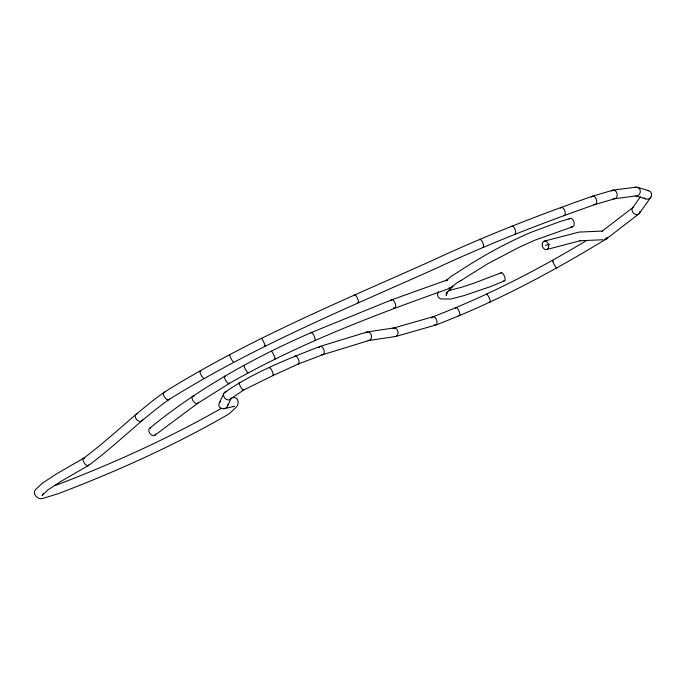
<?xml version="1.0" encoding="UTF-8"?>
<svg xmlns="http://www.w3.org/2000/svg" width="686" height="686" viewBox="0 0 686 686"><rect width="100%" height="100%" fill="white"/><g stroke="black" fill="none" stroke-linecap="round" stroke-linejoin="round"><path stroke-width="1.03" d="M228.044 404.311L227.675 405.692M43.184 493.568L42.069 495.386L47.866 489.924L61.817 480.869L88.305 465.597M438.371 291.713C436.39 294.526 438.08 299.165 441.784 298.967L450.625 299.045L463.796 295.683L490.473 286.628L504.613 280.771M447.529 291.704L446.226 295.657L446.26 293.231M447.452 291.953L446.809 293.042L452.211 286.808M223.773 393.558L219.306 403.051C216.707 408.496 225.617 411.128 227.546 405.958L231.345 397.889M219.434 402.785L220.498 401.361M632.526 207.987L640.441 196.813M639.412 213.312L650.92 197.071M446.697 280.12L451.242 276.226L456.464 273.071C480.174 257.37 505.025 243.401 531.213 232.262L559.596 221.724L569.894 218.517M451.894 287.134L456.181 283.395L461.103 280.428M163.843 392.495C135.562 412.672 111.261 437.719 83.418 458.394M168.928 399.561C140.621 419.763 116.328 444.888 88.4 465.528M602.162 231.173L633.152 207.335M606.347 238.934L638.795 213.963M149.565 428.347C198.288 388.405 253.649 357.775 311.195 332.581M154.719 435.353L197.542 403.402M224.665 392.512C253.657 372.241 287.16 359.19 320.002 346.456M230.17 399.278L243.71 389.957M197.422 403.479L229.064 383.594M461.026 280.48L487.78 263.716L518.616 247.526L534.626 240.272L572.57 226.792M163.954 392.409C248.564 339.441 341.131 301.334 431.983 260.671C484.247 236.241 538.021 215.267 592.455 196.23M168.816 399.638C252.997 346.962 345.109 309.103 435.473 268.638C487.532 244.302 541.091 223.413 595.311 204.454M221.492 408.264C168.404 438.508 112.427 463.779 55.334 485.491L55.48 485.431M585.801 240.983C536.975 270.31 486.005 296.489 432.763 316.872M606.235 239.002C551.844 272.11 495.352 302.329 435.764 325.035M83.521 458.317L57.23 473.469L42.309 483.218L35.569 489.564C31.839 493.345 37.593 499.64 41.949 498.696L58.361 493.646C117.083 471.248 174.75 445.325 229.175 413.838L235.984 407.458C239.637 404.534 238.694 396.302 232.974 397.751M228.995 383.637C296.781 344.766 370.114 316.675 443.55 290.538L449.639 288.3M243.659 389.991L273.354 375.379L298.564 363.889L323.02 354.611M501.286 272.736L473.957 283.181L461.369 287.331L449.09 290.47L449.776 290.384M311.264 332.556L391.689 299.825L446.749 280.094M320.148 346.404L367.019 331.99M322.874 354.662L369.308 340.385M592.618 196.179L612.744 190.219M595.148 204.505L614.845 198.666M393.481 328.062L432.909 316.812M395.728 336.466L435.619 325.087M544.29 241.155L578.95 232.1L602.428 231.071M545.473 245.339L549.606 244.259M546.656 249.524L580.613 240.632L579.944 240.752L603.054 239.748M223.876 408.745L234.372 406.352L232.691 406.472M367.43 331.895L393.893 327.968M368.897 340.479L395.308 336.552M613.164 190.133L635.965 187.158M614.433 198.743L636.677 195.836M637.466 187.304L648.733 190.717M636.128 195.982L645.672 198.88M229.776 355.039C228.953 355.039 232.906 362.448 233.437 361.874M244.49 365.955C242.844 364.815 246.857 372.549 248.015 372.73M88.786 464.816A4.416 1.938 56.9 0 1 84.155 462.801A4.416 1.938 56.9 0 1 84.755 458.274M142.285 420.132A4.356 3.087 50.7 0 1 136.282 419.172A4.356 3.087 50.7 0 1 137.646 413.641M142.482 419.54A4.356 3.087 50.7 0 1 142.362 419.943M169.331 398.969A4.416 2.135 56.1 0 1 164.537 397.1A4.416 2.135 56.1 0 1 164.94 392.203M231.199 398.343A4.536 3.576 47.3 0 1 224.948 398.317A4.536 3.576 47.3 0 1 225.171 392.006M225.394 391.912A4.536 3.576 47.3 0 1 226.654 391.706M243.847 389.314A4.485 1.012 60 0 1 240.752 387.007A4.485 1.012 60 0 1 239.714 382.436M269.538 368.013A4.356 0.703 64.6 0 1 272.248 371.409A4.356 0.703 64.6 0 1 272.719 374.925M366.255 332.333A4.373 3.301 76.5 0 1 371.4 335.514A4.373 3.301 76.5 0 1 368.056 340.453M365.621 332.959A4.373 3.301 76.5 0 1 365.921 332.616M393.078 328.2A4.365 3.37 77.3 0 1 397.974 331.981A4.365 3.37 77.3 0 1 394.236 336.483M432.214 317.224A4.373 2.512 71 0 1 436.819 320.765A4.373 2.512 71 0 1 434.118 324.838M431.734 318.03A4.373 2.512 71 0 1 431.811 317.841M294.757 356.377A4.373 1.569 67.3 0 1 298.247 359.121A4.373 1.569 67.3 0 1 298.041 363.906M319.479 346.816A4.365 2.478 70.9 0 1 324.049 350.349A4.365 2.478 70.9 0 1 321.391 354.405M319.084 347.425A4.365 2.478 70.9 0 1 319.367 346.945M556.852 267.874A4.373 0.523 61.3 0 1 554.082 264.324A4.373 0.523 61.3 0 1 553.199 261.04M639.952 211.554A4.416 3.55 46.4 0 1 634.216 213.8A4.416 3.55 46.4 0 1 633.495 207.035M455.513 308.408A4.356 1.569 67.3 0 1 459.088 311.127A4.356 1.569 67.3 0 1 458.582 315.671M486.571 294.62A4.365 0.669 64.5 0 1 489.255 298.041A4.365 0.669 64.5 0 1 489.778 301.531M606.784 238.411A4.399 2.084 56.3 0 1 605.181 239.114M606.896 237.716A4.399 2.084 56.3 0 1 606.827 238.248M601.974 231.534A4.348 3.902 87.5 0 1 602.642 231.216M607.144 237.725A4.348 3.902 87.5 0 1 605.944 239.054L605.738 239.191A4.348 3.902 87.5 0 1 604.829 239.585M647.352 190.451A4.45 4.339 -4.9 0 1 651.288 196.505A4.45 4.339 -4.9 0 1 644.06 197.885M634.507 187.604A4.373 4.013 -88.9 0 1 640.235 190.545A4.373 4.013 -88.9 0 1 636.171 195.87M611.44 190.982A4.373 3.379 77.2 0 1 617.091 193.701A4.373 3.379 77.2 0 1 613.138 198.571M592.018 196.479A4.356 2.65 71.8 0 1 596.588 200.192A4.356 2.65 71.8 0 1 593.759 204.317M591.435 197.191A4.356 2.65 71.8 0 1 591.641 196.865M560.402 208.15A4.348 2.221 69.8 0 1 564.578 210.31A4.348 2.221 69.8 0 1 563.618 215.644M511.242 226.68A4.356 1.887 68.4 0 1 515.075 229.39A4.356 1.887 68.4 0 1 514.346 234.252M479.428 239.774A4.356 1.406 66.8 0 1 482.807 242.827A4.356 1.406 66.8 0 1 482.584 247.226M354.568 295.34A4.348 1.038 65.6 0 1 357.569 298.436A4.348 1.038 65.6 0 1 357.783 302.526M261.306 338.49A4.365 0.429 63.9 0 1 263.853 342.383A4.365 0.429 63.9 0 1 264.616 345.452M204.428 378.363A4.356 0.918 60.1 0 1 201.041 374.788A4.356 0.918 60.1 0 1 200.681 371.383M155.345 434.521A4.348 2.701 53.3 0 1 149.951 433.423A4.348 2.701 53.3 0 1 150.551 428.013M155.49 433.964A4.348 2.701 53.3 0 1 155.405 434.349M198.1 402.339A4.373 2.204 55.8 0 1 195.141 403.034A4.373 2.204 55.8 0 1 192.037 398.232A4.373 2.204 55.8 0 1 194.112 396.165M229.244 383.182A4.365 1.2 59.3 0 1 225.643 380.293A4.365 1.2 59.3 0 1 225.274 376.254M271.33 351.549A4.356 0.549 64.2 0 1 273.92 355.245A4.356 0.549 64.2 0 1 274.726 358.752M310.895 333.079A4.365 1.269 66.3 0 1 313.914 335.574A4.365 1.269 66.3 0 1 314.505 340.582M390.883 300.811A4.356 2.049 69 0 1 393.687 300.742A4.356 2.049 69 0 1 395.676 306.085A4.356 2.049 69 0 1 393.447 307.697M451.277 287.151A4.348 2.238 69.8 0 1 450.308 288.043M446.586 280.84A4.348 2.238 69.8 0 1 447.632 279.785M449.013 287.837A4.365 3.559 45.7 0 0 450.925 287.708A4.365 3.559 45.7 0 0 452.777 285.83M445.866 280.831A4.365 3.559 45.7 0 1 447.006 280.111A4.365 3.559 45.7 0 1 447.692 279.948M569.011 219.134A4.348 2.795 72.7 0 1 573.959 222.015A4.348 2.795 72.7 0 1 571.129 226.714M500.78 273.328A4.348 1.629 67.5 0 1 504.407 276.149A4.348 1.629 67.5 0 1 503.833 280.711M542.3 243.787A4.348 3.156 75.3 0 0 546.468 249.575A4.348 3.156 75.3 0 0 547.66 242.664A4.348 3.156 75.3 0 0 542.3 243.787"/></g></svg>
